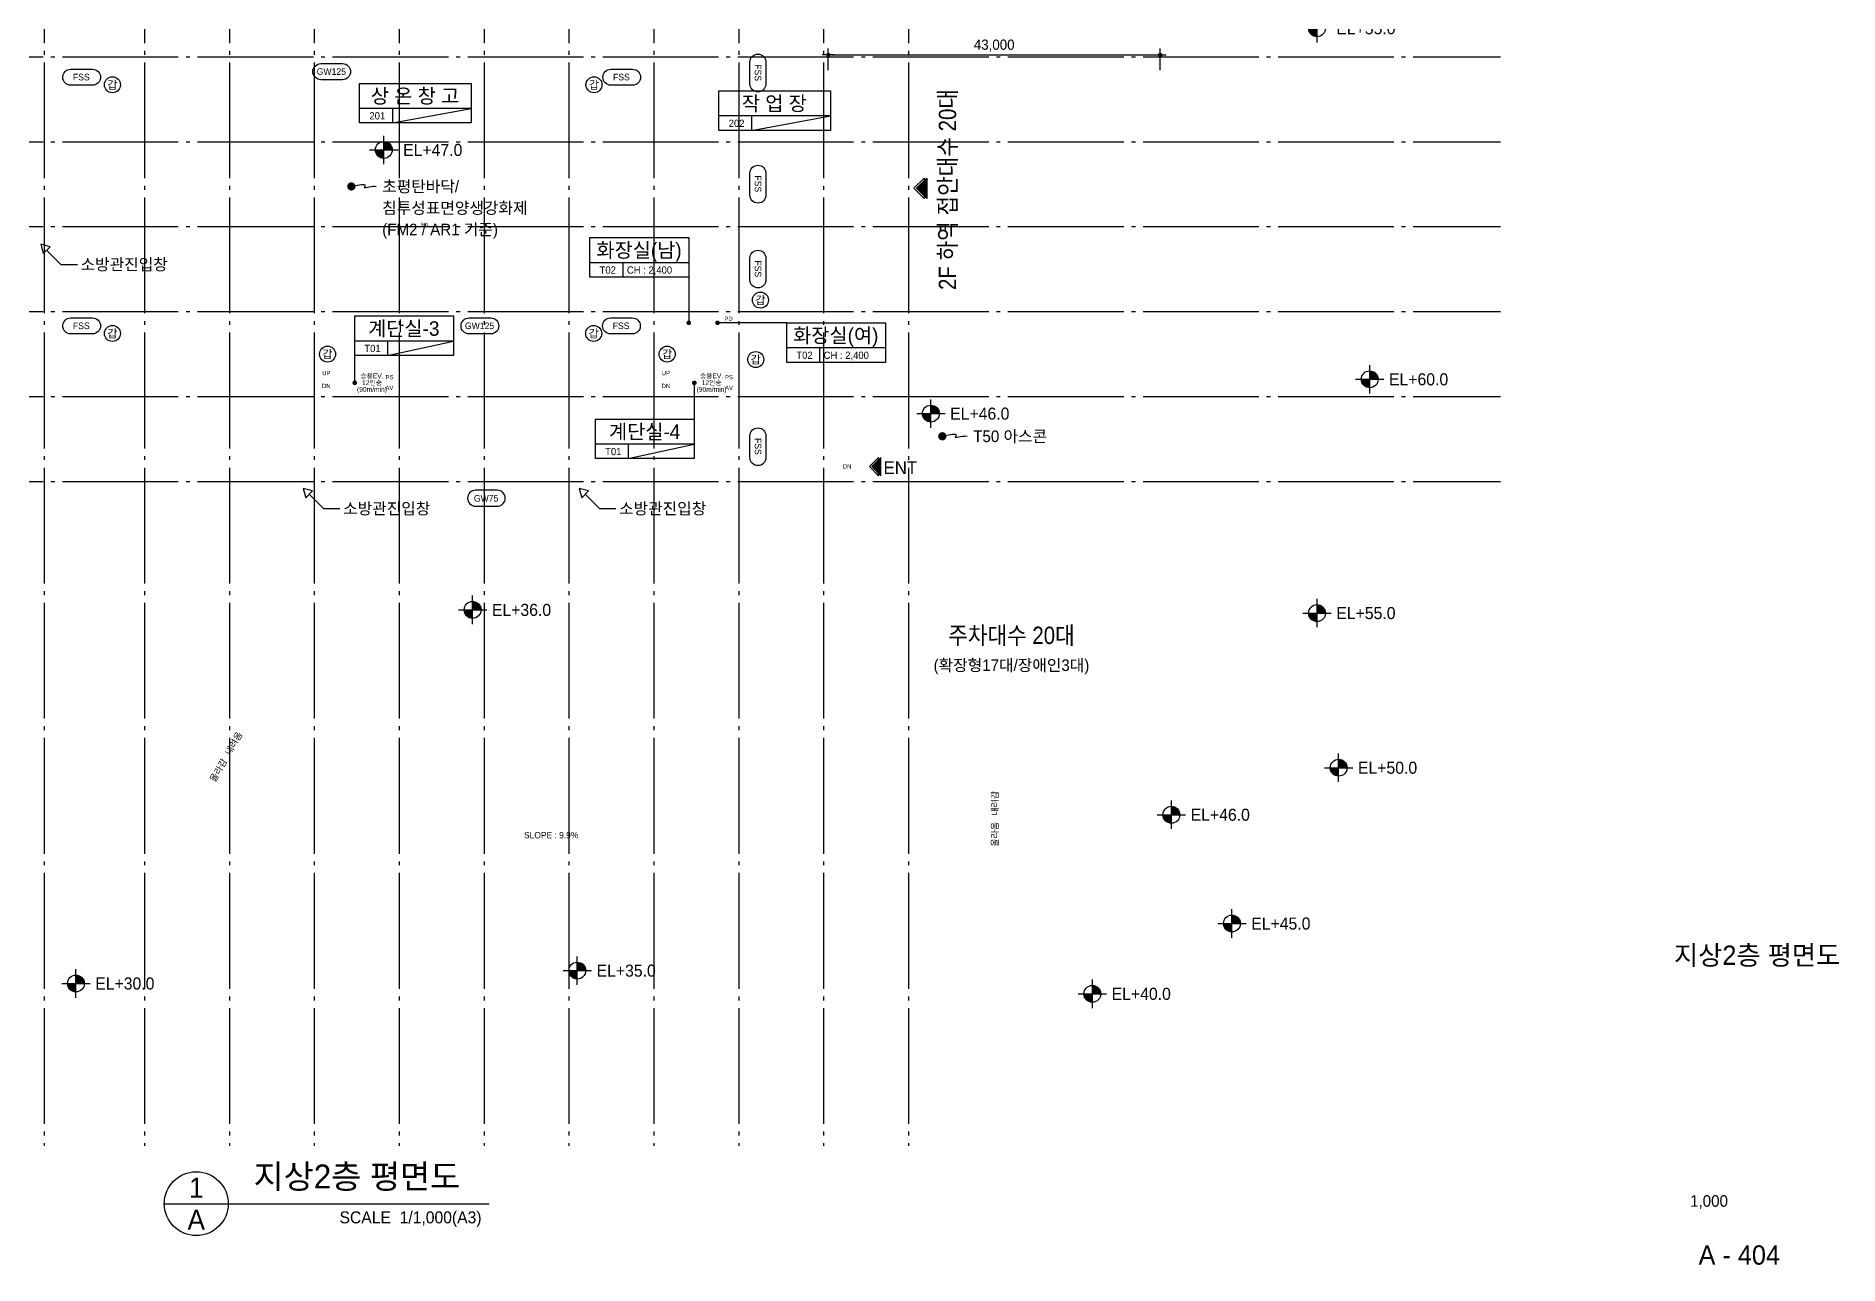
# Model space of a CAD drawing. Header units: millimetres. Extents: x 252735598 to 255219468, y 504282078 to 504550014.
# Drawn here: x 254139331 to 254372925, y 504282078 to 504441261 of the extents above; entities that cross this region are included whole.
import ezdxf
from ezdxf.enums import TextEntityAlignment as Align

# ---------------------------------------------------------------- set-up
doc = ezdxf.new("R2010")
doc.units = ezdxf.units.MM
doc.linetypes.add('CEN', pattern=[35, 30, -2, 1, -2])
for name, color, linetype in [('4A.TEC CEN', 1, 'CEN'), ('4A.TEC FORM-TEXT', 3, 'Continuous'), ('4A.TEC TEXT', 7, 'Continuous'), ('4A.TEC TEXT 1', 3, 'Continuous'), ('4A.TEC TEXT 2', 3, 'Continuous'), ('4A.TEC 심볼', 7, 'Continuous'), ('㈜SE&C DIM', 7, 'Continuous'), ('㈜SE&C TEXT', 7, 'Continuous'), ('㈜SE&C TEXT 1', 3, 'Continuous')]:
    doc.layers.add(name, color=color, linetype=linetype)
doc.layers.add('DEFPOINT', color=135, linetype='Continuous', plot=False)
doc.styles.add('돋움', font='')
doc.styles.get('돋움').set_extended_font_data('돋움')
doc.dimstyles.new('DIM_400(외부치수)', dxfattribs={"dimscale": 1200, "dimtxt": 3.3, "dimasz": 1, "dimexe": 2, "dimexo": 2, "dimgap": 1, "dimtad": 1, "dimdec": 0, "dimdsep": 46, "dimlunit": 6, "dimtxsty": '돋움', "dimblk1": 'DIMDOT', "dimblk2": 'DIMDOT', "dimsah": 1, "dimcen": 2.5, "dimdle": 1.5, "dimclrd": 8, "dimclre": 8, "dimclrt": 3, "dimadec": 0, "dimazin": 0, "dimtfac": 1, "dimtdec": 0, "dimtix": 1, "dimtmove": 2, "dimatfit": 3, "dimldrblk": 'DIMDOT', "dimfxl": 1, "dimtvp": 1, "dimtolj": 1, "dimtzin": 0, "dimarcsym": 0})

# ---------------------------------------------------------------- blocks, each defined once
blk = doc.blocks.new('dwgFD3B')
at = {"layer": '4A.TEC CEN', "color": 250, "ltscale": 500}
for p, q in [((49194.51, -125936.83, -3333.33), (358000, -125936.83, -3333.33)), ((49194.51, -136936.83, -3333.33), (358000, -136936.83, -3333.33)), ((49194.51, -147936.83, -3333.33), (358000, -147936.83, -3333.33)), ((49194.51, -158936.83, -3333.33), (358000, -158936.83, -3333.33)), ((49194.51, -169936.83, -3333.33), (358000, -169936.83, -3333.33)), ((49194.51, -180936.83, -3333.33), (358000, -180936.83, -3333.33))]:
    blk.add_line(p, q, dxfattribs=at)
at = {"layer": '4A.TEC CEN', "color": 250, "ltscale": 500, "elevation": -3333.33}
for points in [[(169307.63, -39163.16), (169307.63, -267000)], [(182307.63, -39163.16), (182307.63, -267000)], [(193307.63, -39163.16), (193307.63, -267000)], [(204307.63, -39163.16), (204307.63, -267000)], [(215307.63, -39163.16), (215307.63, -267000)], [(226307.63, -39163.16), (226307.63, -267000)], [(237307.63, -39163.16), (237307.63, -267000)], [(248307.63, -39163.16), (248307.63, -267000)], [(259307.63, -39163.16), (259307.63, -267000)], [(270307.63, -39163.16), (270307.63, -267000)], [(281307.63, -39163.16), (281307.63, -267000)]]:
    blk.add_lwpolyline(points, dxfattribs=at)
blk = doc.blocks.new('FL-LEVEL1')
at = {"layer": '4A.TEC 심볼', "linetype": 'ByBlock'}
h = blk.add_hatch(color=256, dxfattribs=at)
h.paths.add_polyline_path([(295, 175), (295, 0), (470, 0, 0.414214)])
h.paths.add_polyline_path([(295, 0), (120, 0, 0.414214), (295, -175)])
for p, q in [((0, 0), (590, 0)), ((295, -295), (295, 295))]:
    blk.add_line(p, q, dxfattribs=at)
blk.add_circle((295, 0), 175, dxfattribs=at)
at = {"layer": '4A.TEC TEXT 2', "color": 3, "linetype": 'ByBlock', "style": '돋움'}
blk.add_attdef('FL', text='', height=250, dxfattribs=at).set_placement((695, 0), align=Align.MIDDLE_LEFT)
blk = doc.blocks.new('zw$CF70')
at = {"layer": '4A.TEC 심볼', "color": 1, "const_width": 640}
blk.add_lwpolyline([(320, 7842, 1), (961, 7842, 1)], format="xyb", close=True, dxfattribs=at)
at = {"layer": '4A.TEC 심볼', "color": 1}
blk.add_lwpolyline([(642, 7842), (1607, 8062), (2240, 8164), (2606, 8172), (2767, 8112), (2789, 8009), (2736, 7889), (2671, 7777), (2659, 7697), (2749, 7670), (2931, 7686), (3177, 7730), (3464, 7787), (3763, 7842), (4050, 7880), (4299, 7885), (4484, 7842)], dxfattribs=at)
at = {"layer": '4A.TEC TEXT', "style": '돋움'}
for s, height, p in [('초평탄바닥/', 1800, (5445, 7842)), ('침투성표면양생강화제', 1800, (5445, 4499)), ('(FM2 / AR1 기준)', 1800, (5445, 1156)), ('3rd', 600, (11376, 1901))]:
    blk.add_text(s, height=height, dxfattribs=at).set_placement(p, align=Align.MIDDLE_LEFT)
blk = doc.blocks.new('DIMDOT')
at = {"color": 0}
blk.add_line((-2, 0), (2, 0), dxfattribs=at)
for radius in [0.5, 0.25]:
    blk.add_circle((0, 0), radius, dxfattribs=at)
blk = doc.blocks.new('*D57')
at = {"layer": 'Defpoints', "color": 0, "transparency": 16777216}
for p in [(254284974, 504438836), (254241974, 504436043), (254284974, 504436043)]:
    blk.add_point(p, dxfattribs=at)
at = {"layer": '㈜SE&C DIM', "color": 8, "lineweight": -2, "ltscale": 10, "transparency": 16777216}
for p, q in [((254241974, 504436843), (254241974, 504439636)), ((254242374, 504438836), (254284574, 504438836)), ((254284974, 504436843), (254284974, 504439636))]:
    blk.add_line(p, q, dxfattribs=at)
at = {"layer": '㈜SE&C DIM', "color": 8, "lineweight": -2, "transparency": 16777216, "xscale": 400, "yscale": 400, "zscale": 400, "rotation": 180}
blk.add_blockref('DIMDOT', (254241974, 504438836), dxfattribs=at)
at = {"layer": '㈜SE&C DIM', "color": 8, "lineweight": -2, "transparency": 16777216, "xscale": 400, "yscale": 400, "zscale": 400}
blk.add_blockref('DIMDOT', (254284974, 504438836), dxfattribs=at)
at = {"layer": '㈜SE&C DIM', "color": 3, "transparency": 16777216, "insert": (254263474, 504440024), "char_height": 1320, "attachment_point": 5, "style": '돋움'}
blk.add_mtext('\\A1;43,000', dxfattribs=at)
blk = doc.blocks.new('dwg9CDF')
at = {"layer": '4A.TEC 심볼', "color": 3, "linetype": 'ByBlock'}
ref = blk.add_blockref('FL-LEVEL1', (287075, -60898, 36666), dxfattribs=dict(at, xscale=6.250000000000405, yscale=6.250000000000405, zscale=6.250000000000405))
ref.add_attrib('FL', 'EL+35.0', dxfattribs={"layer": '4A.TEC TEXT 1', "color": 3, "linetype": 'ByBlock', "height": 1562.5, "style": '돋움'}).set_placement((291419, -60898, 36666), align=Align.MIDDLE_LEFT)
ref = blk.add_blockref('FL-LEVEL1', (150493, -74424, 31666), dxfattribs=dict(at, xscale=6.250000000000405, yscale=6.250000000000405, zscale=6.250000000000405))
ref.add_attrib('FL', 'EL+30.0', dxfattribs={"layer": '4A.TEC TEXT 1', "color": 3, "linetype": 'ByBlock', "height": 1562.5, "style": '돋움'}).set_placement((154837, -74424, 31666), align=Align.MIDDLE_LEFT)
ref = blk.add_blockref('FL-LEVEL1', (323089, -80342, 36666), dxfattribs=dict(at, xscale=6.250000000000405, yscale=6.250000000000405, zscale=6.250000000000405))
ref.add_attrib('FL', 'EL+40.0', dxfattribs={"layer": '4A.TEC TEXT 1', "color": 3, "linetype": 'ByBlock', "height": 1562.5, "style": '돋움'}).set_placement((327433, -80342, 36666), align=Align.MIDDLE_LEFT)
ref = blk.add_blockref('FL-LEVEL1', (329769, -89536, 46666), dxfattribs=dict(at, xscale=6.250000000000405, yscale=6.250000000000405, zscale=6.250000000000405))
ref.add_attrib('FL', 'EL+45.0', dxfattribs={"layer": '4A.TEC TEXT 1', "color": 3, "linetype": 'ByBlock', "height": 1562.5, "style": '돋움'}).set_placement((334113, -89536, 46666), align=Align.MIDDLE_LEFT)
ref = blk.add_blockref('FL-LEVEL1', (328195, -116874, 51666), dxfattribs=dict(at, xscale=6.250000000000405, yscale=6.250000000000405, zscale=6.250000000000405))
ref.add_attrib('FL', 'EL+50.0', dxfattribs={"layer": '4A.TEC TEXT 1', "color": 3, "linetype": 'ByBlock', "height": 1562.5, "style": '돋움'}).set_placement((332539, -116874, 51666), align=Align.MIDDLE_LEFT)
ref = blk.add_blockref('FL-LEVEL1', (332391, -122240, 56666), dxfattribs=dict(at, xscale=6.250000000000405, yscale=6.250000000000405, zscale=6.250000000000405))
ref.add_attrib('FL', 'EL+55.0', dxfattribs={"layer": '4A.TEC TEXT 1', "color": 3, "linetype": 'ByBlock', "height": 1562.5, "style": '돋움'}).set_placement((336735, -122240, 56666), align=Align.MIDDLE_LEFT)
ref = blk.add_blockref('FL-LEVEL1', (339218, -167717, 226666), dxfattribs=dict(at, xscale=6.250000000000405, yscale=6.250000000000405, zscale=6.250000000000405))
ref.add_attrib('FL', 'EL+60.0', dxfattribs={"layer": '4A.TEC TEXT 1', "color": 3, "linetype": 'ByBlock', "height": 1562.5, "style": '돋움'}).set_placement((343562, -167717, 226666), align=Align.MIDDLE_LEFT)
ref = blk.add_blockref('FL-LEVEL1', (332391, -197997, 56666), dxfattribs=dict(at, xscale=6.250000000000405, yscale=6.250000000000405, zscale=6.250000000000405))
ref.add_attrib('FL', 'EL+55.0', dxfattribs={"layer": '4A.TEC TEXT 1', "color": 3, "linetype": 'ByBlock', "height": 1562.5, "style": '돋움'}).set_placement((336735, -197997, 56666), align=Align.MIDDLE_LEFT)
ref = blk.add_blockref('FL-LEVEL1', (335195, -218028, 51666), dxfattribs=dict(at, xscale=6.250000000000405, yscale=6.250000000000405, zscale=6.250000000000405))
ref.add_attrib('FL', 'EL+50.0', dxfattribs={"layer": '4A.TEC TEXT 1', "color": 3, "linetype": 'ByBlock', "height": 1562.5, "style": '돋움'}).set_placement((339539, -218028, 51666), align=Align.MIDDLE_LEFT)
ref = blk.add_blockref('FL-LEVEL1', (321367, -238214, 46666), dxfattribs=dict(at, xscale=6.250000000000405, yscale=6.250000000000405, zscale=6.250000000000405))
ref.add_attrib('FL', 'EL+45.0', dxfattribs={"layer": '4A.TEC TEXT 1', "color": 3, "linetype": 'ByBlock', "height": 1562.5, "style": '돋움'}).set_placement((325711, -238214, 46666), align=Align.MIDDLE_LEFT)
ref = blk.add_blockref('FL-LEVEL1', (236546, -244313, 36666), dxfattribs=dict(at, xscale=6.250000000000405, yscale=6.250000000000405, zscale=6.250000000000405))
ref.add_attrib('FL', 'EL+35.0', dxfattribs={"layer": '4A.TEC TEXT 1', "color": 3, "linetype": 'ByBlock', "height": 1562.5, "style": '돋움'}).set_placement((240890, -244313, 36666), align=Align.MIDDLE_LEFT)
ref = blk.add_blockref('FL-LEVEL1', (171588, -245977, 31666), dxfattribs=dict(at, xscale=6.250000000000405, yscale=6.250000000000405, zscale=6.250000000000405))
ref.add_attrib('FL', 'EL+30.0', dxfattribs={"layer": '4A.TEC TEXT 1', "color": 3, "linetype": 'ByBlock', "height": 1562.5, "style": '돋움'}).set_placement((175932, -245977, 31666), align=Align.MIDDLE_LEFT)
ref = blk.add_blockref('FL-LEVEL1', (303281, -247320, 41666), dxfattribs=dict(at, xscale=6.250000000000405, yscale=6.250000000000405, zscale=6.250000000000405))
ref.add_attrib('FL', 'EL+40.0', dxfattribs={"layer": '4A.TEC TEXT 1', "color": 3, "linetype": 'ByBlock', "height": 1562.5, "style": '돋움'}).set_placement((307625, -247320, 41666), align=Align.MIDDLE_LEFT)

msp = doc.modelspace()

# ---------------------------------------------------------------- hatches: boundary and pattern name
at = {"layer": '4A.TEC 심볼'}
for points in [[(254253411.8, 504421538.7), (254254746.1, 504420204.4), (254254746.1, 504422873)], [(254247612.7, 504385500.9), (254248798.7, 504384314.9), (254248798.7, 504386687)]]:
    msp.add_hatch(color=256, dxfattribs=at).paths.add_polyline_path(points)

# ---------------------------------------------------------------- linework, layer by layer
for p, q in [((254195710.2, 504431881.4), (254181243.6, 504431881.4)), ((254185493.6, 504431881.4), (254185493.6, 504430006.4)), ((254185493.6, 504430006.4), (254195710.2, 504431881.4)), ((254242259.8, 504430911.3, 0.4), (254227793.2, 504430911.3, 0.4)), ((254232043.2, 504430911.3, 0.4), (254232043.2, 504429036.3, 0.4)), ((254232043.2, 504429036.3, 0.4), (254242259.8, 504430911.3, 0.4)), ((254223897.3, 504411906.7), (254211097.4, 504411906.7)), ((254215347.4, 504411906.7), (254215347.4, 504410031.7)), ((254223897.3, 504410031.7), (254223897.3, 504404115.5, -38344.4)), ((254236591.2, 504404115.5), (254227629.3, 504404115.5, -38344.4)), ((254193419.9, 504401750, 6250), (254180620, 504401750, 6250)), ((254184870, 504399875, 6250), (254193419.9, 504401750, 6250)), ((254184870, 504401750, 6250), (254184870, 504399875, 6250)), ((254180620, 504396359, 6250), (254180620, 504399875, 6250)), ((254249391.1, 504400865.5), (254236591.2, 504400865.5)), ((254240841.2, 504400865.5), (254240841.2, 504398990.5)), ((254224620, 504396322.5, 6250), (254224620, 504391644.3, 6250)), ((254224620, 504388394.3, 6250), (254211820.1, 504388394.3, 6250)), ((254216070.1, 504386519.3, 6250), (254224620, 504388394.3, 6250)), ((254216070.1, 504388394.3, 6250), (254216070.1, 504386519.3, 6250)), ((254155947.8, 504290014.2, 3333.3), (254198024.2, 504290014.2, 3333.3))]:
    msp.add_line(p, q, dxfattribs=at)
for points, elevation in [([(254231828.3, 504435071.1), (254231828.3, 504437887.4, -1), (254233902, 504437887.4), (254233902, 504435071.1, -1)], -0.4), ([(254146646.2, 504434891), (254143829.9, 504434891, -1), (254143829.9, 504436964.7), (254146646.2, 504436964.7, -1)], -6), ([(254179043.7, 504435613.3), (254176227.3, 504435613.3, -1), (254176227.3, 504437687), (254179043.7, 504437687, -1)], -6), ([(254216625.8, 504434891), (254213809.4, 504434891, -1), (254213809.4, 504436964.7), (254216625.8, 504436964.7, -1)], -6), ([(254231828.3, 504420669.1), (254231828.3, 504423485.5, -1), (254233902, 504423485.5), (254233902, 504420669.1, -1)], -0.4), ([(254231828.3, 504409669.1), (254231828.3, 504412485.5, -1), (254233902, 504412485.5), (254233902, 504409669.1, -1)], -0.4), ([(254146646.2, 504402675.5), (254143829.9, 504402675.5, -1), (254143829.9, 504404749.2), (254146646.2, 504404749.2, -1)], -5.5), ([(254198244.4, 504402675.5), (254195428, 504402675.5, -1), (254195428, 504404749.2), (254198244.4, 504404749.2, -1)], -5.5), ([(254216585.8, 504402675.5), (254213769.5, 504402675.5, -1), (254213769.5, 504404749.2), (254216585.8, 504404749.2, -1)], -5.5), ([(254231828.3, 504386651.9), (254231828.3, 504389468.3, -1), (254233902, 504389468.3), (254233902, 504386651.9, -1)], -0.4), ([(254199092.4, 504382437.1), (254196276.1, 504382437.1, 1), (254196276.1, 504380363.4), (254199092.4, 504380363.4, 1)], -0.4)]:
    msp.add_lwpolyline(points, format="xyb", close=True, dxfattribs=dict(at, elevation=elevation))
for points in [[(254181243.6, 504435131.4), (254195710.2, 504435131.4), (254195710.2, 504430006.4), (254181243.6, 504430006.4)], [(254211097.4, 504415156.7), (254223897.3, 504415156.7), (254223897.3, 504410031.7), (254211097.4, 504410031.7)], [(254236591.2, 504404115.5), (254249391.1, 504404115.5), (254249391.1, 504398990.5), (254236591.2, 504398990.5)]]:
    msp.add_lwpolyline(points, close=True, dxfattribs=at)
for points, elevation in [([(254227793.2, 504434161.3), (254242259.8, 504434161.3), (254242259.8, 504429036.3), (254227793.2, 504429036.3)], 0.4), ([(254180620, 504405000), (254193419.9, 504405000), (254193419.9, 504399875), (254180620, 504399875)], 6250), ([(254211820.1, 504391644.3), (254224620, 504391644.3), (254224620, 504386519.3), (254211820.1, 504386519.3)], 6250)]:
    msp.add_lwpolyline(points, close=True, dxfattribs=dict(at, elevation=elevation))
for points, elevation in [([(254253056, 504421538.7), (254254390.3, 504422873), (254254390.3, 504420204.4), (254253056, 504421538.7)], -0.4), ([(254253411.8, 504421538.7), (254254746.1, 504422873), (254254746.1, 504420204.4), (254253411.8, 504421538.7)], -0.4), ([(254247296.4, 504385500.9), (254248482.4, 504384314.9), (254248482.4, 504386687), (254247296.4, 504385500.9)], 4165.7), ([(254247612.7, 504385500.9), (254248798.7, 504384314.9), (254248798.7, 504386687), (254247612.7, 504385500.9)], 4165.7)]:
    msp.add_lwpolyline(points, dxfattribs=dict(at, elevation=elevation))
at = {"layer": '4A.TEC 심볼', "color": 1}
for points in [[(254139933.8, 504414293.3), (254140257.3, 504413085.9), (254141141.2, 504413969.8)], [(254173953.8, 504382673.3), (254174277.3, 504381465.9), (254175161.2, 504382349.8)], [(254209703.8, 504382673.3), (254210027.3, 504381465.9), (254210911.2, 504382349.8)]]:
    msp.add_lwpolyline(points, close=True, dxfattribs=at)
for points in [[(254140699.3, 504413527.8), (254142560.2, 504411666.9)], [(254142560.2, 504411666.9), (254144685.3, 504411666.9)], [(254256750.2, 504389420.4), (254257554.7, 504389604), (254258082.4, 504389688.7), (254258386.9, 504389695.5), (254258521.5, 504389645.6), (254258539.8, 504389559.9), (254258495.2, 504389459.8), (254258441.3, 504389366.2), (254258431.4, 504389300.3), (254258506.6, 504389277.6), (254258657.8, 504389290.9), (254258863.5, 504389327.7), (254259101.9, 504389375.4), (254259351.6, 504389421.1), (254259591, 504389452.3), (254259798.5, 504389456.3), (254259952.5, 504389420.4)], [(254174719.3, 504381907.8), (254176580.2, 504380046.9)], [(254210469.3, 504381907.8), (254212330.2, 504380046.9)], [(254176580.2, 504380046.9), (254178705.3, 504380046.9)], [(254212330.2, 504380046.9), (254214455.3, 504380046.9)]]:
    msp.add_lwpolyline(points, dxfattribs=at)
at = {"layer": '4A.TEC 심볼', "const_width": 298.9}
for points, elevation in [([(254224046.7, 504404115.5, 1), (254223747.9, 504404115.5, 1)], -38344.4), ([(254227778.7, 504404115.5, 1), (254227479.8, 504404115.5, 1)], -38344.4), ([(254180769.4, 504396340.8, 1), (254180470.5, 504396340.8, 1)], 6250), ([(254224470.5, 504396340.8, 1), (254224769.4, 504396340.8, 1)], 6250)]:
    msp.add_lwpolyline(points, format="xyb", close=True, dxfattribs=dict(at, elevation=elevation))
at = {"layer": '4A.TEC 심볼', "color": 1, "const_width": 533.7}
msp.add_lwpolyline([(254256482.5, 504389420.4, 1), (254257016.2, 504389420.4, 1)], format="xyb", close=True, dxfattribs=at)
at = {"layer": '4A.TEC 심볼'}
for centre, radius in [((254149223.7, 504434952.4, 4160.7), 1036.9), ((254211621, 504434952.4, 4160.7), 1036.9), ((254233183, 504407057.8), 1036.9), ((254149223.7, 504402736.9, 4161.2), 1036.9), ((254211581, 504402736.9, 4161.2), 1036.9), ((254177102.4, 504400057.1, 6250), 1036.9), ((254221102.4, 504400057.1, 6250), 1036.9), ((254232580, 504399360), 1036.9), ((254160087.8, 504290014.2, 3333.3), 4140)]:
    msp.add_circle(centre, radius, dxfattribs=at)

# ---------------------------------------------------------------- block references
for name, p in [('dwgFD3B', (253971066.5, 504564514.2, 3333.3)), ('dwg9CDF', (253971066.5, 504564514.2, -1666.7))]:
    msp.add_blockref(name, p)
at = {"layer": '4A.TEC 심볼', "color": 3, "linetype": 'ByBlock'}
ref = msp.add_blockref('FL-LEVEL1', (254182550.5, 504426510.1, 0.9), dxfattribs=dict(at, xscale=6.250000000000405, yscale=6.250000000000405, zscale=6.250000000000405))
ref.add_attrib('FL', 'EL+47.0', dxfattribs={"layer": '4A.TEC TEXT 1', "color": 3, "linetype": 'ByBlock', "height": 1562.5, "style": '돋움'}).set_placement((254186894.2, 504426510.1, 0.9), align=Align.MIDDLE_LEFT)
ref = msp.add_blockref('FL-LEVEL1', (254253429.9, 504392353.7), dxfattribs=dict(at, xscale=6.250000000000405, yscale=6.250000000000405, zscale=6.250000000000405))
ref.add_attrib('FL', 'EL+46.0', dxfattribs={"layer": '4A.TEC TEXT 1', "color": 3, "linetype": 'ByBlock', "height": 1562.5, "style": '돋움'}).set_placement((254257773.7, 504392353.7), align=Align.MIDDLE_LEFT)
ref = msp.add_blockref('FL-LEVEL1', (254194050.3, 504366930.3, 10000), dxfattribs=dict(at, xscale=6.250000000000405, yscale=6.250000000000405, zscale=6.250000000000405))
ref.add_attrib('FL', 'EL+36.0', dxfattribs={"layer": '4A.TEC TEXT 1', "color": 3, "linetype": 'ByBlock', "height": 1562.5, "style": '돋움'}).set_placement((254198394, 504366930.3, 10000), align=Align.MIDDLE_LEFT)
ref = msp.add_blockref('FL-LEVEL1', (254284586.2, 504340393.8), dxfattribs=dict(at, xscale=6.250000000000405, yscale=6.250000000000405, zscale=6.250000000000405))
ref.add_attrib('FL', 'EL+46.0', dxfattribs={"layer": '4A.TEC TEXT 1', "color": 3, "linetype": 'ByBlock', "height": 1562.5, "style": '돋움'}).set_placement((254288930, 504340393.8), align=Align.MIDDLE_LEFT)
at = {"layer": 'DEFPOINT', "xscale": 0.8333333333333333, "yscale": 0.8333333333333333, "zscale": 0.8333333333333333}
msp.add_blockref('zw$CF70', (254179643, 504415245, 0.9), dxfattribs=at)

# ---------------------------------------------------------------- texts
at = {"layer": '4A.TEC FORM-TEXT', "style": '돋움'}
msp.add_text('A - 404', height=2500, dxfattribs=at).set_placement((254360011.2, 504282113.5, 3333.3), align=Align.CENTER)
at = {"layer": '4A.TEC TEXT', "style": '돋움'}
for s, rotation, p in [('FSS', 0, (254145195.2, 504435944.3, -6)), ('GW125', 0, (254177592.6, 504436666.6, -6)), ('FSS', 0, (254215174.7, 504435944.3, -6)), ('FSS', 270, (254232881.6, 504436522.1, -0.4)), ('FSS', 270, (254232881.6, 504422120.2, -0.4)), ('FSS', 270, (254232881.6, 504411120.2, -0.4)), ('FSS', 0, (254145195.2, 504403728.8, -5.5)), ('GW125', 0, (254196793.4, 504403728.8, -5.5)), ('FSS', 0, (254215134.8, 504403728.8, -5.5)), ('FSS', 270, (254232881.6, 504388102.9, -0.4))]:
    msp.add_text(s, height=855.48, rotation=rotation, dxfattribs=at).set_placement(p, align=Align.MIDDLE)
for p in [(254149213.6, 504434929.5, -6), (254211610.9, 504434929.5, -6), (254233172.9, 504407034.8, -4166.7), (254149213.6, 504402714, -5.5), (254211570.9, 504402714, -5.5), (254232569.9, 504399337, -4166.7)]:
    msp.add_text('갑', height=1036.9, rotation=0, dxfattribs=at).set_placement(p, align=Align.MIDDLE_CENTER)
at = {"layer": '4A.TEC TEXT', "color": 3, "style": '돋움'}
for s, height, p in [('상 온 창 고', 1875, (254188434.4, 504433502.3)), ('작 업 장', 1875, (254234984, 504432532.2, 0.4)), ('201', 937.5, (254183547.9, 504430929.6)), ('202', 937.5, (254230097.5, 504429959.5, 0.4)), ('화장실(남)', 1875, (254217454.9, 504413527.6)), ('T02', 937.5, (254213401.7, 504410954.9)), ('계단실-3', 1875, (254186977.4, 504403370.8, 6250)), ('화장실(여)', 1875, (254242948.7, 504402486.4)), ('T01', 937.5, (254182924.3, 504400798.1, 6250)), ('T02', 937.5, (254238895.5, 504399913.7)), ('계단실-4', 1875, (254218177.5, 504390015.2, 6250)), ('T01', 937.5, (254214124.4, 504387442.4, 6250))]:
    msp.add_text(s, height=height, dxfattribs=at).set_placement(p, align=Align.MIDDLE_CENTER)
at = {"layer": '4A.TEC TEXT', "style": '돋움', "width": 0.9}
msp.add_text('2F 하역 접안대수 20대', height=2250, rotation=90, dxfattribs=at).set_placement((254257420, 504421387.6, -0.4), align=Align.MIDDLE_CENTER)
at = {"layer": '4A.TEC TEXT', "style": '돋움'}
for s, p in [('소방관진입창', (254145100, 504411680)), ('T50 아스콘', (254260753.1, 504389420.4)), ('소방관진입창', (254179120, 504380060)), ('소방관진입창', (254214870, 504380060))]:
    msp.add_text(s, height=1500, dxfattribs=at).set_placement(p, align=Align.MIDDLE_LEFT)
at = {"layer": '4A.TEC TEXT', "color": 3, "style": '돋움'}
for p in [(254215883.5, 504410954.9), (254241377.3, 504399913.7)]:
    msp.add_text('CH : 2,400', height=937.5, dxfattribs=at).set_placement(p, align=Align.MIDDLE_LEFT)
at = {"layer": '4A.TEC TEXT', "style": '돋움'}
for s, height, p in [('갑', 1036.9, (254177092.3, 504400034.2, 6250)), ('갑', 1036.9, (254221092.3, 504400034.2, 6250)), ('ENT', 1666.67, (254251316.4, 504385353.9, 4165.7)), ('(확장형17대/장애인3대)', 1500, (254265710, 504359770))]:
    msp.add_text(s, height=height, dxfattribs=at).set_placement(p, align=Align.MIDDLE_CENTER)
msp.add_text('GW75', height=855.48, dxfattribs=at).set_placement((254197641.4, 504381383.8, -0.4), align=Align.MIDDLE)
at = {"layer": '4A.TEC TEXT', "style": '돋움', "width": 0.9}
msp.add_text('주차대수 20대', height=2250, dxfattribs=at).set_placement((254265710, 504363630), align=Align.MIDDLE_CENTER)
at = {"layer": '4A.TEC TEXT 2', "style": '돋움'}
for s, height, p in [('지상2층 평면도', 2500, (254362320, 504320949.1, 3333.3)), ('1,000', 1500, (254356091.3, 504289613.4, 3333.3))]:
    msp.add_text(s, height=height, dxfattribs=at).set_placement(p, align=Align.CENTER)
at = {"layer": '4A.TEC TEXT 2', "color": 3, "style": '돋움'}
msp.add_text('지상2층 평면도', height=3105, dxfattribs=at).set_placement((254167516.7, 504291049.2, 3333.3), align=Align.BOTTOM_LEFT)
for s, p in [('1', (254160087.8, 504292084.2, 3333.3)), ('A', (254160087.8, 504287944.2, 3333.3))]:
    msp.add_text(s, height=2587.5, dxfattribs=at).set_placement(p, align=Align.MIDDLE)
msp.add_text('SCALE  1/1,000(A3)', height=1552.5, dxfattribs=at).set_placement((254197052.2, 504286997.8, 3333.3), align=Align.BOTTOM_RIGHT)
at = {"layer": '㈜SE&C TEXT', "style": '돋움'}
for s, height, rotation, p in [('PD', 555.56, 359.993476, (254229054.2, 504404632.3, 53229.1)), ('UP', 555.56, 359.993476, (254176935.2, 504397603.2)), ('승용EV.', 625, 0.006524, (254182856.1, 504397238.8, -4166.7)), ('12인승', 625, 0.006524, (254182856.1, 504396363.8, -4166.7)), ('PS', 555.56, 359.993476, (254185119.2, 504397064.8)), ('UP', 555.56, 359.993476, (254220935.2, 504397603.2)), ('승용EV.', 625, 0.006524, (254226856.1, 504397238.8, -4166.7)), ('12인승', 625, 0.006524, (254226856.1, 504396363.8, -4166.7)), ('PS', 555.56, 359.993476, (254229119.2, 504397064.8)), ('DN', 555.56, 359.993476, (254176935.2, 504395945.2)), ('(90m/min)', 625, 0.006524, (254182856.1, 504395488.8, -4166.7)), ('AV', 555.56, 359.993476, (254185119.2, 504395702.3, 2083.3)), ('DN', 555.56, 359.993476, (254220935.2, 504395945.2)), ('(90m/min)', 625, 0.006524, (254226856.1, 504395488.8, -4166.7)), ('AV', 555.56, 359.993476, (254229119.2, 504395702.3, 2083.3)), ('DN', 555.56, 0.006524, (254244423.7, 504385521, -0.4))]:
    msp.add_text(s, height=height, rotation=rotation, dxfattribs=at).set_placement(p, align=Align.MIDDLE_CENTER)
at = {"layer": '㈜SE&C TEXT 1', "style": '돋움'}
for s, rotation, p in [('내려옴', 60.173414, (254164943.9, 504349633.4, -1666.7)), ('올라감', 60.173414, (254162960, 504346160)), ('내려감', 90, (254263564.2, 504341863.8, -10000)), ('올라옴', 90, (254263564.2, 504337863.8, -10000))]:
    msp.add_text(s, height=833.33, rotation=rotation, dxfattribs=at).set_placement(p, align=Align.MIDDLE_CENTER)
msp.add_text('SLOPE : 9.9%', height=833.333, dxfattribs=at).set_placement((254206073.4, 504337751.3, -5000.4), align=Align.MIDDLE_CENTER)

# ---------------------------------------------------------------- dimensions: what is measured, and where the dimension line sits
at = {"layer": '㈜SE&C DIM', "ltscale": 10}
dim = msp.add_linear_dim(base=(254284974.2, 504438836.2), p1=(254241974.2, 504436043.2), p2=(254284974.2, 504436043.2), angle=180, dimstyle='DIM_400(외부치수)', override={"dimscale": 80, "dimtxt": 16.5, "dimasz": 5, "dimexe": 10, "dimexo": 10, "dimgap": 5, "dimtxsty": '돋움', "dimblk1": 'DIMDOT', "dimblk2": 'DIMDOT', "dimdle": 7.5}, dxfattribs=at)
dim.commit()
dim.dimension.update_dxf_attribs({"geometry": '*D57', "text_midpoint": (254263474.2, 504440024.3)})

doc.saveas('drawing.dxf')
